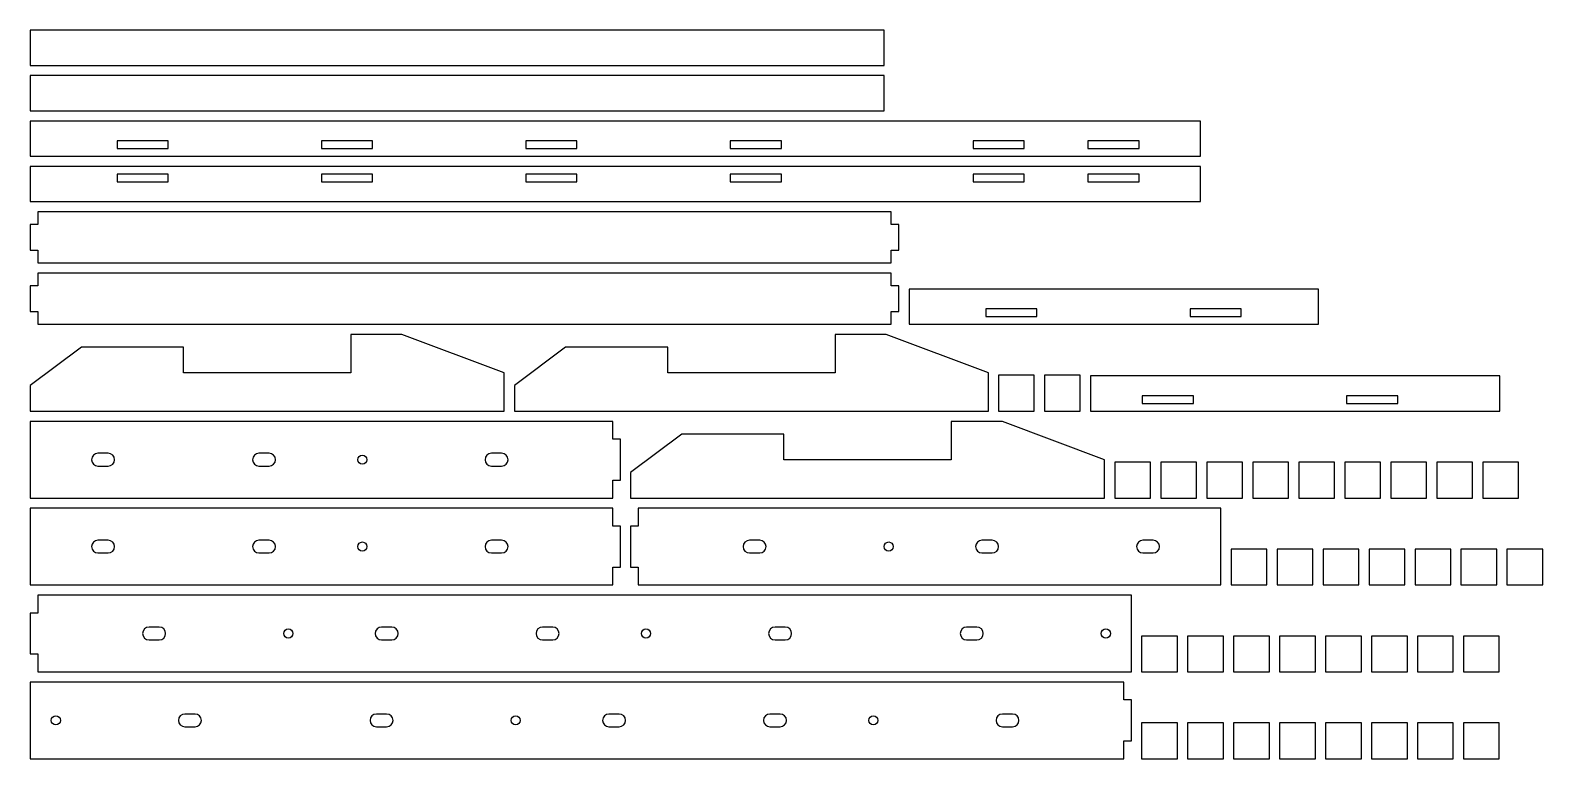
# Model space of a CAD drawing. Header units: millimetres. Extents: x 4 to 596, y 4 to 289.
import ezdxf

# ---------------------------------------------------------------- set-up
doc = ezdxf.new("R2010")
doc.units = ezdxf.units.MM
doc.layers.add('CUT', color=1, linetype='Continuous')

msp = doc.modelspace()

# ---------------------------------------------------------------- linework, layer by layer
at = {"layer": 'CUT'}
for points in [[(4, 275.25), (338.25, 275.25), (338.25, 289), (4, 289)], [(4, 257.5), (338.25, 257.5), (338.25, 271.25), (4, 271.25)], [(4, 239.75), (462, 239.75), (462, 253.5), (4, 253.5)], [(38, 242.75), (58, 242.75), (58, 245.75), (38, 245.75)], [(118, 242.75), (138, 242.75), (138, 245.75), (118, 245.75)], [(198, 242.75), (218, 242.75), (218, 245.75), (198, 245.75)], [(278, 242.75), (298, 242.75), (298, 245.75), (278, 245.75)], [(373, 242.75), (393, 242.75), (393, 245.75), (373, 245.75)], [(418, 242.75), (438, 242.75), (438, 245.75), (418, 245.75)], [(4, 222), (462, 222), (462, 235.75), (4, 235.75)], [(38, 229.75), (58, 229.75), (58, 232.75), (38, 232.75)], [(118, 229.75), (138, 229.75), (138, 232.75), (118, 232.75)], [(198, 229.75), (218, 229.75), (218, 232.75), (198, 232.75)], [(278, 229.75), (298, 229.75), (298, 232.75), (278, 232.75)], [(373, 229.75), (393, 229.75), (393, 232.75), (373, 232.75)], [(418, 229.75), (438, 229.75), (438, 232.75), (418, 232.75)], [(7, 198), (341, 198), (341, 203), (344, 203), (344, 213), (341, 213), (341, 218), (7, 218), (7, 213), (4, 213), (4, 203), (7, 203)], [(7, 174), (341, 174), (341, 179), (344, 179), (344, 189), (341, 189), (341, 194), (7, 194), (7, 189), (4, 189), (4, 179), (7, 179)], [(508.25, 174), (508.25, 187.75), (348, 187.75), (348, 174)], [(398, 177), (398, 180), (378, 180), (378, 177)], [(478, 177), (478, 180), (458, 180), (458, 177)], [(4, 140), (189.5, 140), (189.5, 155), (149.5, 170), (129.5, 170), (129.5, 155), (64, 155), (64, 165), (24, 165), (4, 150)], [(193.5, 140), (379, 140), (379, 155), (339, 170), (319, 170), (319, 155), (253.5, 155), (253.5, 165), (213.5, 165), (193.5, 150)], [(383, 140), (397, 140), (397, 154), (383, 154)], [(401, 140), (415, 140), (415, 154), (401, 154)], [(579.25, 140), (579.25, 153.75), (419, 153.75), (419, 140)], [(459.25, 143), (459.25, 146), (439.25, 146), (439.25, 143)], [(539.25, 143), (539.25, 146), (519.25, 146), (519.25, 143)], [(232, 106), (232, 113), (235, 113), (235, 129), (232, 129), (232, 136), (4, 136), (4, 106)], [(239, 106), (424.5, 106), (424.5, 121), (384.5, 136), (364.5, 136), (364.5, 121), (299, 121), (299, 131), (259, 131), (239, 116)], [(30.5, 123.5), (29.543, 123.31), (28.732, 122.768), (28.19, 121.957), (28, 121), (28.19, 120.043), (28.732, 119.232), (29.543, 118.69), (30.5, 118.5), (34.5, 118.5), (35.457, 118.69), (36.268, 119.232), (36.81, 120.043), (37, 121), (36.81, 121.957), (36.268, 122.768), (35.457, 123.31), (34.5, 123.5)], [(93.5, 123.5), (92.543, 123.31), (91.732, 122.768), (91.19, 121.957), (91, 121), (91.19, 120.043), (91.732, 119.232), (92.543, 118.69), (93.5, 118.5), (97.5, 118.5), (98.457, 118.69), (99.268, 119.232), (99.81, 120.043), (100, 121), (99.81, 121.957), (99.268, 122.768), (98.457, 123.31), (97.5, 123.5)], [(184.5, 123.5), (183.543, 123.31), (182.732, 122.768), (182.19, 121.957), (182, 121), (182.19, 120.043), (182.732, 119.232), (183.543, 118.69), (184.5, 118.5), (188.5, 118.5), (189.457, 118.69), (190.268, 119.232), (190.81, 120.043), (191, 121), (190.81, 121.957), (190.268, 122.768), (189.457, 123.31), (188.5, 123.5)], [(428.5, 106), (442.5, 106), (442.5, 120), (428.5, 120)], [(446.5, 106), (460.5, 106), (460.5, 120), (446.5, 120)], [(464.5, 106), (478.5, 106), (478.5, 120), (464.5, 120)], [(482.5, 106), (496.5, 106), (496.5, 120), (482.5, 120)], [(500.5, 106), (514.5, 106), (514.5, 120), (500.5, 120)], [(518.5, 106), (532.5, 106), (532.5, 120), (518.5, 120)], [(536.5, 106), (550.5, 106), (550.5, 120), (536.5, 120)], [(554.5, 106), (568.5, 106), (568.5, 120), (554.5, 120)], [(572.5, 106), (586.5, 106), (586.5, 120), (572.5, 120)], [(232, 72), (232, 79), (235, 79), (235, 95), (232, 95), (232, 102), (4, 102), (4, 72)], [(470, 72), (470, 102), (242, 102), (242, 95), (239, 95), (239, 79), (242, 79), (242, 72)], [(30.5, 89.5), (29.543, 89.31), (28.732, 88.768), (28.19, 87.957), (28, 87), (28.19, 86.043), (28.732, 85.232), (29.543, 84.69), (30.5, 84.5), (34.5, 84.5), (35.457, 84.69), (36.268, 85.232), (36.81, 86.043), (37, 87), (36.81, 87.957), (36.268, 88.768), (35.457, 89.31), (34.5, 89.5)], [(93.5, 89.5), (92.543, 89.31), (91.732, 88.768), (91.19, 87.957), (91, 87), (91.19, 86.043), (91.732, 85.232), (92.543, 84.69), (93.5, 84.5), (97.5, 84.5), (98.457, 84.69), (99.268, 85.232), (99.81, 86.043), (100, 87), (99.81, 87.957), (99.268, 88.768), (98.457, 89.31), (97.5, 89.5)], [(184.5, 89.5), (183.543, 89.31), (182.732, 88.768), (182.19, 87.957), (182, 87), (182.19, 86.043), (182.732, 85.232), (183.543, 84.69), (184.5, 84.5), (188.5, 84.5), (189.457, 84.69), (190.268, 85.232), (190.81, 86.043), (191, 87), (190.81, 87.957), (190.268, 88.768), (189.457, 89.31), (188.5, 89.5)], [(285.5, 89.5), (284.543, 89.31), (283.732, 88.768), (283.19, 87.957), (283, 87), (283.19, 86.043), (283.732, 85.232), (284.543, 84.69), (285.5, 84.5), (289.5, 84.5), (290.457, 84.69), (291.268, 85.232), (291.81, 86.043), (292, 87), (291.81, 87.957), (291.268, 88.768), (290.457, 89.31), (289.5, 89.5)], [(376.5, 89.5), (375.543, 89.31), (374.732, 88.768), (374.19, 87.957), (374, 87), (374.19, 86.043), (374.732, 85.232), (375.543, 84.69), (376.5, 84.5), (380.5, 84.5), (381.457, 84.69), (382.268, 85.232), (382.81, 86.043), (383, 87), (382.81, 87.957), (382.268, 88.768), (381.457, 89.31), (380.5, 89.5)], [(439.5, 89.5), (438.543, 89.31), (437.732, 88.768), (437.19, 87.957), (437, 87), (437.19, 86.043), (437.732, 85.232), (438.543, 84.69), (439.5, 84.5), (443.5, 84.5), (444.457, 84.69), (445.268, 85.232), (445.81, 86.043), (446, 87), (445.81, 87.957), (445.268, 88.768), (444.457, 89.31), (443.5, 89.5)], [(474, 72), (488, 72), (488, 86), (474, 86)], [(492, 72), (506, 72), (506, 86), (492, 86)], [(510, 72), (524, 72), (524, 86), (510, 86)], [(528, 72), (542, 72), (542, 86), (528, 86)], [(546, 72), (560, 72), (560, 86), (546, 86)], [(564, 72), (578, 72), (578, 86), (564, 86)], [(582, 72), (596, 72), (596, 86), (582, 86)], [(435, 38), (435, 68), (7, 68), (7, 61), (4, 61), (4, 45), (7, 45), (7, 38)], [(50.5, 55.5), (49.543, 55.31), (48.732, 54.768), (48.19, 53.957), (48, 53), (48.19, 52.043), (48.732, 51.232), (49.543, 50.69), (50.5, 50.5), (54.5, 50.5), (55.457, 50.69), (56.268, 51.232), (56.81, 52.043), (57, 53), (56.81, 53.957), (56.268, 54.768), (55.457, 55.31), (54.5, 55.5)], [(141.5, 55.5), (140.543, 55.31), (139.732, 54.768), (139.19, 53.957), (139, 53), (139.19, 52.043), (139.732, 51.232), (140.543, 50.69), (141.5, 50.5), (145.5, 50.5), (146.457, 50.69), (147.268, 51.232), (147.81, 52.043), (148, 53), (147.81, 53.957), (147.268, 54.768), (146.457, 55.31), (145.5, 55.5)], [(204.5, 55.5), (203.543, 55.31), (202.732, 54.768), (202.19, 53.957), (202, 53), (202.19, 52.043), (202.732, 51.232), (203.543, 50.69), (204.5, 50.5), (208.5, 50.5), (209.457, 50.69), (210.268, 51.232), (210.81, 52.043), (211, 53), (210.81, 53.957), (210.268, 54.768), (209.457, 55.31), (208.5, 55.5)], [(295.5, 55.5), (294.543, 55.31), (293.732, 54.768), (293.19, 53.957), (293, 53), (293.19, 52.043), (293.732, 51.232), (294.543, 50.69), (295.5, 50.5), (299.5, 50.5), (300.457, 50.69), (301.268, 51.232), (301.81, 52.043), (302, 53), (301.81, 53.957), (301.268, 54.768), (300.457, 55.31), (299.5, 55.5)], [(370.5, 55.5), (369.543, 55.31), (368.732, 54.768), (368.19, 53.957), (368, 53), (368.19, 52.043), (368.732, 51.232), (369.543, 50.69), (370.5, 50.5), (374.5, 50.5), (375.457, 50.69), (376.268, 51.232), (376.81, 52.043), (377, 53), (376.81, 53.957), (376.268, 54.768), (375.457, 55.31), (374.5, 55.5)], [(439, 38), (453, 38), (453, 52), (439, 52)], [(457, 38), (471, 38), (471, 52), (457, 52)], [(475, 38), (489, 38), (489, 52), (475, 52)], [(493, 38), (507, 38), (507, 52), (493, 52)], [(511, 38), (525, 38), (525, 52), (511, 52)], [(529, 38), (543, 38), (543, 52), (529, 52)], [(547, 38), (561, 38), (561, 52), (547, 52)], [(565, 38), (579, 38), (579, 52), (565, 52)], [(432, 4), (432, 11), (435, 11), (435, 27), (432, 27), (432, 34), (4, 34), (4, 4)], [(64.5, 21.5), (63.543, 21.31), (62.732, 20.768), (62.19, 19.957), (62, 19), (62.19, 18.043), (62.732, 17.232), (63.543, 16.69), (64.5, 16.5), (68.5, 16.5), (69.457, 16.69), (70.268, 17.232), (70.81, 18.043), (71, 19), (70.81, 19.957), (70.268, 20.768), (69.457, 21.31), (68.5, 21.5)], [(139.5, 21.5), (138.543, 21.31), (137.732, 20.768), (137.19, 19.957), (137, 19), (137.19, 18.043), (137.732, 17.232), (138.543, 16.69), (139.5, 16.5), (143.5, 16.5), (144.457, 16.69), (145.268, 17.232), (145.81, 18.043), (146, 19), (145.81, 19.957), (145.268, 20.768), (144.457, 21.31), (143.5, 21.5)], [(230.5, 21.5), (229.543, 21.31), (228.732, 20.768), (228.19, 19.957), (228, 19), (228.19, 18.043), (228.732, 17.232), (229.543, 16.69), (230.5, 16.5), (234.5, 16.5), (235.457, 16.69), (236.268, 17.232), (236.81, 18.043), (237, 19), (236.81, 19.957), (236.268, 20.768), (235.457, 21.31), (234.5, 21.5)], [(293.5, 21.5), (292.543, 21.31), (291.732, 20.768), (291.19, 19.957), (291, 19), (291.19, 18.043), (291.732, 17.232), (292.543, 16.69), (293.5, 16.5), (297.5, 16.5), (298.457, 16.69), (299.268, 17.232), (299.81, 18.043), (300, 19), (299.81, 19.957), (299.268, 20.768), (298.457, 21.31), (297.5, 21.5)], [(384.5, 21.5), (383.543, 21.31), (382.732, 20.768), (382.19, 19.957), (382, 19), (382.19, 18.043), (382.732, 17.232), (383.543, 16.69), (384.5, 16.5), (388.5, 16.5), (389.457, 16.69), (390.268, 17.232), (390.81, 18.043), (391, 19), (390.81, 19.957), (390.268, 20.768), (389.457, 21.31), (388.5, 21.5)], [(439, 4), (453, 4), (453, 18), (439, 18)], [(457, 4), (471, 4), (471, 18), (457, 18)], [(475, 4), (489, 4), (489, 18), (475, 18)], [(493, 4), (507, 4), (507, 18), (493, 18)], [(511, 4), (525, 4), (525, 18), (511, 18)], [(529, 4), (543, 4), (543, 18), (529, 18)], [(547, 4), (561, 4), (561, 18), (547, 18)], [(565, 4), (579, 4), (579, 18), (565, 18)]]:
    msp.add_lwpolyline(points, close=True, dxfattribs=at)
for centre in [(134, 121), (134, 87), (340, 87), (105, 53), (245, 53), (425, 53), (14, 19), (194, 19), (334, 19)]:
    msp.add_circle(centre, 1.8, dxfattribs=at)

doc.saveas('drawing.dxf')
